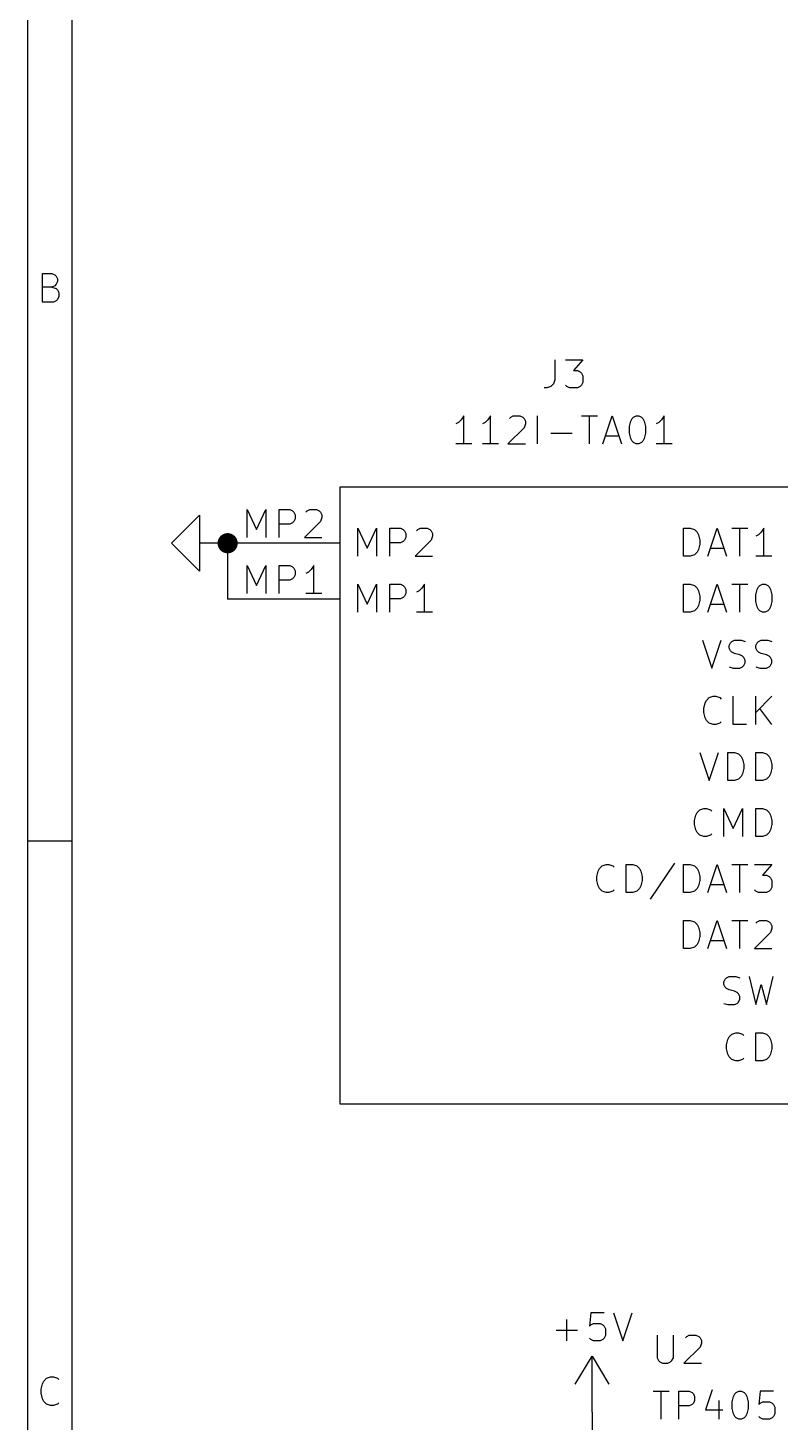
# Model space of a CAD drawing. Header units: inches. Extents: x 0.4 to 16.1, y -11.3 to -0.4.
# Drawn here: x 0.394 to 1.735, y -5.368 to -2.881 of the extents above; entities that cross this region are included whole.
import ezdxf

# ---------------------------------------------------------------- set-up
doc = ezdxf.new("R2010")
doc.units = ezdxf.units.IN
doc.header["$MEASUREMENT"] = 0
for name, color, linetype in [('GREENSIXTYFIVE', 129, 'CONTINUOUS'), ('LIGHTGREEN', 92, 'CONTINUOUS'), ('LIGHTRED', 12, 'CONTINUOUS'), ('RED', 14, 'CONTINUOUS'), ('WHITE', 250, 'CONTINUOUS')]:
    doc.layers.add(name, color=color, linetype=linetype)

msp = doc.modelspace()

# ---------------------------------------------------------------- linework, layer by layer
at = {"layer": 'GREENSIXTYFIVE', "linetype": 'CONTINUOUS'}
for p, q in [((1.3333, -3.4728), (1.3333, -3.5085)), ((1.3333, -3.4728), (1.3333, -3.5085)), ((1.3524, -3.4728), (1.3833, -3.4728)), ((1.3524, -3.4728), (1.3833, -3.4728)), ((1.3833, -3.4728), (1.3667, -3.4919)), ((1.3833, -3.4728), (1.3667, -3.4919)), ((1.3667, -3.4919), (1.3738, -3.4919)), ((1.3667, -3.4919), (1.3738, -3.4919)), ((1.3738, -3.4919), (1.3786, -3.4942)), ((1.3738, -3.4919), (1.3786, -3.4942)), ((1.3786, -3.4942), (1.381, -3.4966)), ((1.3786, -3.4942), (1.381, -3.4966)), ((1.381, -3.4966), (1.3833, -3.5014)), ((1.381, -3.4966), (1.3833, -3.5014)), ((1.3833, -3.5014), (1.3833, -3.5133)), ((1.3833, -3.5014), (1.3833, -3.5133)), ((1.319, -3.5228), (1.3143, -3.5228)), ((1.319, -3.5228), (1.3143, -3.5228)), ((1.3262, -3.5204), (1.319, -3.5228)), ((1.3262, -3.5204), (1.319, -3.5228)), ((1.331, -3.5157), (1.3262, -3.5204)), ((1.331, -3.5157), (1.3262, -3.5204)), ((1.3333, -3.5085), (1.331, -3.5157)), ((1.3333, -3.5085), (1.331, -3.5157)), ((1.3548, -3.5204), (1.3524, -3.518)), ((1.3548, -3.5204), (1.3524, -3.518)), ((1.3595, -3.5228), (1.3548, -3.5204)), ((1.3595, -3.5228), (1.3548, -3.5204)), ((1.3738, -3.5228), (1.3595, -3.5228)), ((1.3738, -3.5228), (1.3595, -3.5228)), ((1.3786, -3.5204), (1.3738, -3.5228)), ((1.3786, -3.5204), (1.3738, -3.5228)), ((1.381, -3.518), (1.3786, -3.5204)), ((1.381, -3.518), (1.3786, -3.5204)), ((1.3833, -3.5133), (1.381, -3.518)), ((1.3833, -3.5133), (1.381, -3.518)), ((1.1667, -3.5799), (1.1619, -3.5847)), ((1.1667, -3.5799), (1.1619, -3.5847)), ((1.1714, -3.5728), (1.1667, -3.5799)), ((1.1714, -3.5728), (1.1667, -3.5799)), ((1.1714, -3.6228), (1.1714, -3.5728)), ((1.1714, -3.6228), (1.1714, -3.5728)), ((1.2143, -3.5799), (1.2095, -3.5847)), ((1.2143, -3.5799), (1.2095, -3.5847)), ((1.219, -3.5728), (1.2143, -3.5799)), ((1.219, -3.5728), (1.2143, -3.5799)), ((1.219, -3.6228), (1.219, -3.5728)), ((1.219, -3.6228), (1.219, -3.5728)), ((1.2524, -3.5776), (1.2548, -3.5752)), ((1.2524, -3.5776), (1.2548, -3.5752)), ((1.2548, -3.5752), (1.2595, -3.5728)), ((1.2548, -3.5752), (1.2595, -3.5728)), ((1.2595, -3.5728), (1.2714, -3.5728)), ((1.2595, -3.5728), (1.2714, -3.5728)), ((1.2714, -3.5728), (1.2762, -3.5752)), ((1.2714, -3.5728), (1.2762, -3.5752)), ((1.2762, -3.5752), (1.2786, -3.5776)), ((1.2762, -3.5752), (1.2786, -3.5776)), ((1.2786, -3.5776), (1.281, -3.5823)), ((1.2786, -3.5776), (1.281, -3.5823)), ((1.3024, -3.6228), (1.3024, -3.5728)), ((1.3024, -3.6228), (1.3024, -3.5728)), ((1.381, -3.5728), (1.4095, -3.5728)), ((1.381, -3.5728), (1.4095, -3.5728)), ((1.3952, -3.6228), (1.3952, -3.5728)), ((1.3952, -3.6228), (1.3952, -3.5728)), ((1.419, -3.6228), (1.4357, -3.5728)), ((1.419, -3.6228), (1.4357, -3.5728)), ((1.4357, -3.5728), (1.4524, -3.6228)), ((1.4357, -3.5728), (1.4524, -3.6228)), ((1.469, -3.5823), (1.4714, -3.5776)), ((1.469, -3.5823), (1.4714, -3.5776)), ((1.4714, -3.5776), (1.4738, -3.5752)), ((1.4714, -3.5776), (1.4738, -3.5752)), ((1.4738, -3.5752), (1.4786, -3.5728)), ((1.4738, -3.5752), (1.4786, -3.5728)), ((1.4786, -3.5728), (1.4833, -3.5728)), ((1.4786, -3.5728), (1.4833, -3.5728)), ((1.4833, -3.5728), (1.4881, -3.5752)), ((1.4833, -3.5728), (1.4881, -3.5752)), ((1.4881, -3.5752), (1.4905, -3.5776)), ((1.4881, -3.5752), (1.4905, -3.5776)), ((1.4905, -3.5776), (1.4929, -3.5823)), ((1.4905, -3.5776), (1.4929, -3.5823)), ((1.5238, -3.5799), (1.519, -3.5847)), ((1.5238, -3.5799), (1.519, -3.5847)), ((1.5286, -3.5728), (1.5238, -3.5799)), ((1.5286, -3.5728), (1.5238, -3.5799)), ((1.5286, -3.6228), (1.5286, -3.5728)), ((1.5286, -3.6228), (1.5286, -3.5728)), ((1.1619, -3.5847), (1.1571, -3.5871)), ((1.1619, -3.5847), (1.1571, -3.5871)), ((1.2095, -3.5847), (1.2048, -3.5871)), ((1.2095, -3.5847), (1.2048, -3.5871)), ((1.2786, -3.5942), (1.25, -3.6228)), ((1.2786, -3.5942), (1.25, -3.6228)), ((1.281, -3.5871), (1.2786, -3.5942)), ((1.281, -3.5871), (1.2786, -3.5942)), ((1.281, -3.5823), (1.281, -3.5871)), ((1.281, -3.5823), (1.281, -3.5871)), ((1.3262, -3.6038), (1.3643, -3.6038)), ((1.3262, -3.6038), (1.3643, -3.6038)), ((1.4667, -3.5919), (1.469, -3.5823)), ((1.4667, -3.5919), (1.469, -3.5823)), ((1.4667, -3.6038), (1.4667, -3.5919)), ((1.4667, -3.6038), (1.4667, -3.5919)), ((1.469, -3.6133), (1.4667, -3.6038)), ((1.469, -3.6133), (1.4667, -3.6038)), ((1.4929, -3.5823), (1.4952, -3.5919)), ((1.4929, -3.5823), (1.4952, -3.5919)), ((1.4952, -3.6038), (1.4929, -3.6133)), ((1.4952, -3.6038), (1.4929, -3.6133)), ((1.4952, -3.5919), (1.4952, -3.6038)), ((1.4952, -3.5919), (1.4952, -3.6038)), ((1.519, -3.5847), (1.5143, -3.5871)), ((1.519, -3.5847), (1.5143, -3.5871)), ((1.1857, -3.6228), (1.1571, -3.6228)), ((1.1857, -3.6228), (1.1571, -3.6228)), ((1.2333, -3.6228), (1.2048, -3.6228)), ((1.2333, -3.6228), (1.2048, -3.6228)), ((1.25, -3.6228), (1.281, -3.6228)), ((1.25, -3.6228), (1.281, -3.6228)), ((1.4238, -3.6085), (1.4476, -3.6085)), ((1.4238, -3.6085), (1.4476, -3.6085)), ((1.4714, -3.618), (1.469, -3.6133)), ((1.4714, -3.618), (1.469, -3.6133)), ((1.4738, -3.6204), (1.4714, -3.618)), ((1.4738, -3.6204), (1.4714, -3.618)), ((1.4786, -3.6228), (1.4738, -3.6204)), ((1.4786, -3.6228), (1.4738, -3.6204)), ((1.4833, -3.6228), (1.4786, -3.6228)), ((1.4833, -3.6228), (1.4786, -3.6228)), ((1.4881, -3.6204), (1.4833, -3.6228)), ((1.4881, -3.6204), (1.4833, -3.6228)), ((1.4905, -3.618), (1.4881, -3.6204)), ((1.4905, -3.618), (1.4881, -3.6204)), ((1.4929, -3.6133), (1.4905, -3.618)), ((1.4929, -3.6133), (1.4905, -3.618)), ((1.5429, -3.6228), (1.5143, -3.6228)), ((1.5429, -3.6228), (1.5143, -3.6228)), ((0.9819, -3.8231), (0.9819, -3.7731)), ((0.9819, -3.7731), (0.9986, -3.8088)), ((0.9819, -3.8231), (0.9819, -3.7731)), ((0.9819, -3.7731), (0.9986, -3.8088)), ((0.9986, -3.8088), (1.0152, -3.7731)), ((0.9986, -3.8088), (1.0152, -3.7731)), ((1.0152, -3.7731), (1.0152, -3.8231)), ((1.0152, -3.7731), (1.0152, -3.8231)), ((1.039, -3.8231), (1.039, -3.7731)), ((1.039, -3.7731), (1.0581, -3.7731)), ((1.039, -3.8231), (1.039, -3.7731)), ((1.039, -3.7731), (1.0581, -3.7731)), ((1.0581, -3.7731), (1.0629, -3.7755)), ((1.0581, -3.7731), (1.0629, -3.7755)), ((1.0629, -3.7755), (1.0652, -3.7779)), ((1.0629, -3.7755), (1.0652, -3.7779)), ((1.0652, -3.7779), (1.0676, -3.7827)), ((1.0652, -3.7779), (1.0676, -3.7827)), ((1.0867, -3.7779), (1.089, -3.7755)), ((1.0867, -3.7779), (1.089, -3.7755)), ((1.089, -3.7755), (1.0938, -3.7731)), ((1.089, -3.7755), (1.0938, -3.7731)), ((1.0938, -3.7731), (1.1057, -3.7731)), ((1.0938, -3.7731), (1.1057, -3.7731)), ((1.1057, -3.7731), (1.1105, -3.7755)), ((1.1057, -3.7731), (1.1105, -3.7755)), ((1.1105, -3.7755), (1.1129, -3.7779)), ((1.1105, -3.7755), (1.1129, -3.7779)), ((1.1129, -3.7779), (1.1152, -3.7827)), ((1.1129, -3.7779), (1.1152, -3.7827)), ((1.5633, -3.8231), (1.5633, -3.7731)), ((1.5633, -3.7731), (1.5752, -3.7731)), ((1.5633, -3.8231), (1.5633, -3.7731)), ((1.5633, -3.7731), (1.5752, -3.7731)), ((1.5752, -3.7731), (1.5824, -3.7755)), ((1.5752, -3.7731), (1.5824, -3.7755)), ((1.5824, -3.7755), (1.5871, -3.7803)), ((1.5824, -3.7755), (1.5871, -3.7803)), ((1.5871, -3.7803), (1.5895, -3.785)), ((1.5871, -3.7803), (1.5895, -3.785)), ((1.6062, -3.8231), (1.6229, -3.7731)), ((1.6062, -3.8231), (1.6229, -3.7731)), ((1.6229, -3.7731), (1.6395, -3.8231)), ((1.6229, -3.7731), (1.6395, -3.8231)), ((1.649, -3.7731), (1.6776, -3.7731)), ((1.649, -3.7731), (1.6776, -3.7731)), ((1.6633, -3.8231), (1.6633, -3.7731)), ((1.6633, -3.8231), (1.6633, -3.7731)), ((1.7014, -3.7803), (1.6967, -3.785)), ((1.7014, -3.7803), (1.6967, -3.785)), ((1.7062, -3.7731), (1.7014, -3.7803)), ((1.7062, -3.7731), (1.7014, -3.7803)), ((1.7062, -3.8231), (1.7062, -3.7731)), ((1.7062, -3.8231), (1.7062, -3.7731)), ((1.0581, -3.7993), (1.039, -3.7993)), ((1.0581, -3.7993), (1.039, -3.7993)), ((1.0629, -3.7969), (1.0581, -3.7993)), ((1.0629, -3.7969), (1.0581, -3.7993)), ((1.0652, -3.7946), (1.0629, -3.7969)), ((1.0652, -3.7946), (1.0629, -3.7969)), ((1.0676, -3.7898), (1.0652, -3.7946)), ((1.0676, -3.7898), (1.0652, -3.7946)), ((1.0676, -3.7827), (1.0676, -3.7898)), ((1.0676, -3.7827), (1.0676, -3.7898)), ((1.1129, -3.7946), (1.0843, -3.8231)), ((1.1129, -3.7946), (1.0843, -3.8231)), ((1.1152, -3.7874), (1.1129, -3.7946)), ((1.1152, -3.7874), (1.1129, -3.7946)), ((1.1152, -3.7827), (1.1152, -3.7874)), ((1.1152, -3.7827), (1.1152, -3.7874)), ((1.5895, -3.785), (1.5919, -3.7946)), ((1.5895, -3.785), (1.5919, -3.7946)), ((1.5919, -3.8017), (1.5895, -3.8112)), ((1.5919, -3.8017), (1.5895, -3.8112)), ((1.5919, -3.7946), (1.5919, -3.8017)), ((1.5919, -3.7946), (1.5919, -3.8017)), ((1.6967, -3.785), (1.6919, -3.7874)), ((1.6967, -3.785), (1.6919, -3.7874)), ((1.0843, -3.8231), (1.1152, -3.8231)), ((1.0843, -3.8231), (1.1152, -3.8231)), ((1.5752, -3.8231), (1.5633, -3.8231)), ((1.5752, -3.8231), (1.5633, -3.8231)), ((1.5824, -3.8208), (1.5752, -3.8231)), ((1.5824, -3.8208), (1.5752, -3.8231)), ((1.5871, -3.816), (1.5824, -3.8208)), ((1.5871, -3.816), (1.5824, -3.8208)), ((1.5895, -3.8112), (1.5871, -3.816)), ((1.5895, -3.8112), (1.5871, -3.816)), ((1.611, -3.8088), (1.6348, -3.8088)), ((1.611, -3.8088), (1.6348, -3.8088)), ((1.7205, -3.8231), (1.6919, -3.8231)), ((1.7205, -3.8231), (1.6919, -3.8231)), ((0.9819, -3.9231), (0.9819, -3.8731)), ((0.9819, -3.8731), (0.9986, -3.9088)), ((0.9819, -3.9231), (0.9819, -3.8731)), ((0.9819, -3.8731), (0.9986, -3.9088)), ((0.9986, -3.9088), (1.0152, -3.8731)), ((0.9986, -3.9088), (1.0152, -3.8731)), ((1.0152, -3.8731), (1.0152, -3.9231)), ((1.0152, -3.8731), (1.0152, -3.9231)), ((1.039, -3.9231), (1.039, -3.8731)), ((1.039, -3.8731), (1.0581, -3.8731)), ((1.039, -3.9231), (1.039, -3.8731)), ((1.039, -3.8731), (1.0581, -3.8731)), ((1.0581, -3.8731), (1.0629, -3.8755)), ((1.0581, -3.8731), (1.0629, -3.8755)), ((1.0629, -3.8755), (1.0652, -3.8779)), ((1.0629, -3.8755), (1.0652, -3.8779)), ((1.0652, -3.8779), (1.0676, -3.8827)), ((1.0652, -3.8779), (1.0676, -3.8827)), ((1.1009, -3.8731), (1.0962, -3.8803)), ((1.1009, -3.8731), (1.0962, -3.8803)), ((1.1009, -3.9231), (1.1009, -3.8731)), ((1.1009, -3.9231), (1.1009, -3.8731)), ((1.5633, -3.9231), (1.5633, -3.8731)), ((1.5633, -3.8731), (1.5752, -3.8731)), ((1.5633, -3.9231), (1.5633, -3.8731)), ((1.5633, -3.8731), (1.5752, -3.8731)), ((1.5752, -3.8731), (1.5824, -3.8755)), ((1.5752, -3.8731), (1.5824, -3.8755)), ((1.5824, -3.8755), (1.5871, -3.8803)), ((1.5824, -3.8755), (1.5871, -3.8803)), ((1.6062, -3.9231), (1.6229, -3.8731)), ((1.6062, -3.9231), (1.6229, -3.8731)), ((1.6229, -3.8731), (1.6395, -3.9231)), ((1.6229, -3.8731), (1.6395, -3.9231)), ((1.649, -3.8731), (1.6776, -3.8731)), ((1.649, -3.8731), (1.6776, -3.8731)), ((1.6633, -3.9231), (1.6633, -3.8731)), ((1.6633, -3.9231), (1.6633, -3.8731)), ((1.6943, -3.8827), (1.6967, -3.8779)), ((1.6943, -3.8827), (1.6967, -3.8779)), ((1.6967, -3.8779), (1.699, -3.8755)), ((1.6967, -3.8779), (1.699, -3.8755)), ((1.699, -3.8755), (1.7038, -3.8731)), ((1.699, -3.8755), (1.7038, -3.8731)), ((1.7038, -3.8731), (1.7086, -3.8731)), ((1.7038, -3.8731), (1.7086, -3.8731)), ((1.7086, -3.8731), (1.7133, -3.8755)), ((1.7086, -3.8731), (1.7133, -3.8755)), ((1.7133, -3.8755), (1.7157, -3.8779)), ((1.7133, -3.8755), (1.7157, -3.8779)), ((1.7157, -3.8779), (1.7181, -3.8827)), ((1.7157, -3.8779), (1.7181, -3.8827)), ((1.0581, -3.8993), (1.039, -3.8993)), ((1.0581, -3.8993), (1.039, -3.8993)), ((1.0629, -3.8969), (1.0581, -3.8993)), ((1.0629, -3.8969), (1.0581, -3.8993)), ((1.0652, -3.8946), (1.0629, -3.8969)), ((1.0652, -3.8946), (1.0629, -3.8969)), ((1.0676, -3.8898), (1.0652, -3.8946)), ((1.0676, -3.8898), (1.0652, -3.8946)), ((1.0676, -3.8827), (1.0676, -3.8898)), ((1.0676, -3.8827), (1.0676, -3.8898)), ((1.0914, -3.885), (1.0867, -3.8874)), ((1.0914, -3.885), (1.0867, -3.8874)), ((1.0962, -3.8803), (1.0914, -3.885)), ((1.0962, -3.8803), (1.0914, -3.885)), ((1.5871, -3.8803), (1.5895, -3.885)), ((1.5871, -3.8803), (1.5895, -3.885)), ((1.5895, -3.885), (1.5919, -3.8946)), ((1.5895, -3.885), (1.5919, -3.8946)), ((1.5919, -3.9017), (1.5895, -3.9112)), ((1.5919, -3.9017), (1.5895, -3.9112)), ((1.5919, -3.8946), (1.5919, -3.9017)), ((1.5919, -3.8946), (1.5919, -3.9017)), ((1.6919, -3.8922), (1.6943, -3.8827)), ((1.6919, -3.8922), (1.6943, -3.8827)), ((1.6919, -3.9041), (1.6919, -3.8922)), ((1.6919, -3.9041), (1.6919, -3.8922)), ((1.6943, -3.9136), (1.6919, -3.9041)), ((1.6943, -3.9136), (1.6919, -3.9041)), ((1.7181, -3.8827), (1.7205, -3.8922)), ((1.7181, -3.8827), (1.7205, -3.8922)), ((1.7205, -3.9041), (1.7181, -3.9136)), ((1.7205, -3.9041), (1.7181, -3.9136)), ((1.7205, -3.8922), (1.7205, -3.9041)), ((1.7205, -3.8922), (1.7205, -3.9041)), ((1.1152, -3.9231), (1.0867, -3.9231)), ((1.1152, -3.9231), (1.0867, -3.9231)), ((1.5752, -3.9231), (1.5633, -3.9231)), ((1.5752, -3.9231), (1.5633, -3.9231)), ((1.5824, -3.9208), (1.5752, -3.9231)), ((1.5824, -3.9208), (1.5752, -3.9231)), ((1.5871, -3.916), (1.5824, -3.9208)), ((1.5871, -3.916), (1.5824, -3.9208)), ((1.5895, -3.9112), (1.5871, -3.916)), ((1.5895, -3.9112), (1.5871, -3.916)), ((1.611, -3.9088), (1.6348, -3.9088)), ((1.611, -3.9088), (1.6348, -3.9088)), ((1.6967, -3.9184), (1.6943, -3.9136)), ((1.6967, -3.9184), (1.6943, -3.9136)), ((1.699, -3.9208), (1.6967, -3.9184)), ((1.699, -3.9208), (1.6967, -3.9184)), ((1.7038, -3.9231), (1.699, -3.9208)), ((1.7038, -3.9231), (1.699, -3.9208)), ((1.7086, -3.9231), (1.7038, -3.9231)), ((1.7086, -3.9231), (1.7038, -3.9231)), ((1.7133, -3.9208), (1.7086, -3.9231)), ((1.7133, -3.9208), (1.7086, -3.9231)), ((1.7157, -3.9184), (1.7133, -3.9208)), ((1.7157, -3.9184), (1.7133, -3.9208)), ((1.7181, -3.9136), (1.7157, -3.9184)), ((1.7181, -3.9136), (1.7157, -3.9184)), ((1.5967, -3.9731), (1.6133, -4.0231)), ((1.5967, -3.9731), (1.6133, -4.0231)), ((1.6133, -4.0231), (1.63, -3.9731)), ((1.6133, -4.0231), (1.63, -3.9731)), ((1.6443, -3.9827), (1.6467, -3.9779)), ((1.6443, -3.9827), (1.6467, -3.9779)), ((1.6467, -3.9779), (1.649, -3.9755)), ((1.6467, -3.9779), (1.649, -3.9755)), ((1.649, -3.9755), (1.6538, -3.9731)), ((1.649, -3.9755), (1.6538, -3.9731)), ((1.6538, -3.9731), (1.6657, -3.9731)), ((1.6538, -3.9731), (1.6657, -3.9731)), ((1.6657, -3.9731), (1.6729, -3.9755)), ((1.6657, -3.9731), (1.6729, -3.9755)), ((1.6919, -3.9827), (1.6943, -3.9779)), ((1.6919, -3.9827), (1.6943, -3.9779)), ((1.6943, -3.9779), (1.6967, -3.9755)), ((1.6943, -3.9779), (1.6967, -3.9755)), ((1.6967, -3.9755), (1.7014, -3.9731)), ((1.6967, -3.9755), (1.7014, -3.9731)), ((1.7014, -3.9731), (1.7133, -3.9731)), ((1.7014, -3.9731), (1.7133, -3.9731)), ((1.7133, -3.9731), (1.7205, -3.9755)), ((1.7133, -3.9731), (1.7205, -3.9755)), ((1.6443, -3.9874), (1.6443, -3.9827)), ((1.6443, -3.9874), (1.6443, -3.9827)), ((1.6467, -3.9922), (1.6443, -3.9874)), ((1.6467, -3.9922), (1.6443, -3.9874)), ((1.649, -3.9946), (1.6467, -3.9922)), ((1.649, -3.9946), (1.6467, -3.9922)), ((1.6538, -3.9969), (1.649, -3.9946)), ((1.6538, -3.9969), (1.649, -3.9946)), ((1.6633, -3.9993), (1.6538, -3.9969)), ((1.6633, -3.9993), (1.6538, -3.9969)), ((1.6681, -4.0017), (1.6633, -3.9993)), ((1.6681, -4.0017), (1.6633, -3.9993)), ((1.6705, -4.0041), (1.6681, -4.0017)), ((1.6705, -4.0041), (1.6681, -4.0017)), ((1.6729, -4.0088), (1.6705, -4.0041)), ((1.6729, -4.0088), (1.6705, -4.0041)), ((1.6919, -3.9874), (1.6919, -3.9827)), ((1.6919, -3.9874), (1.6919, -3.9827)), ((1.6943, -3.9922), (1.6919, -3.9874)), ((1.6943, -3.9922), (1.6919, -3.9874)), ((1.6967, -3.9946), (1.6943, -3.9922)), ((1.6967, -3.9946), (1.6943, -3.9922)), ((1.7014, -3.9969), (1.6967, -3.9946)), ((1.7014, -3.9969), (1.6967, -3.9946)), ((1.711, -3.9993), (1.7014, -3.9969)), ((1.711, -3.9993), (1.7014, -3.9969)), ((1.7157, -4.0017), (1.711, -3.9993)), ((1.7157, -4.0017), (1.711, -3.9993)), ((1.7181, -4.0041), (1.7157, -4.0017)), ((1.7181, -4.0041), (1.7157, -4.0017)), ((1.7205, -4.0088), (1.7181, -4.0041)), ((1.7205, -4.0088), (1.7181, -4.0041)), ((1.6443, -4.0208), (1.6514, -4.0231)), ((1.6443, -4.0208), (1.6514, -4.0231)), ((1.6514, -4.0231), (1.6633, -4.0231)), ((1.6514, -4.0231), (1.6633, -4.0231)), ((1.6633, -4.0231), (1.6681, -4.0208)), ((1.6633, -4.0231), (1.6681, -4.0208)), ((1.6681, -4.0208), (1.6705, -4.0184)), ((1.6681, -4.0208), (1.6705, -4.0184)), ((1.6705, -4.0184), (1.6729, -4.0136)), ((1.6705, -4.0184), (1.6729, -4.0136)), ((1.6729, -4.0136), (1.6729, -4.0088)), ((1.6729, -4.0136), (1.6729, -4.0088)), ((1.6919, -4.0208), (1.699, -4.0231)), ((1.6919, -4.0208), (1.699, -4.0231)), ((1.699, -4.0231), (1.711, -4.0231)), ((1.699, -4.0231), (1.711, -4.0231)), ((1.711, -4.0231), (1.7157, -4.0208)), ((1.711, -4.0231), (1.7157, -4.0208)), ((1.7157, -4.0208), (1.7181, -4.0184)), ((1.7157, -4.0208), (1.7181, -4.0184)), ((1.7181, -4.0184), (1.7205, -4.0136)), ((1.7181, -4.0184), (1.7205, -4.0136)), ((1.7205, -4.0136), (1.7205, -4.0088)), ((1.7205, -4.0136), (1.7205, -4.0088)), ((1.6038, -4.0803), (1.6086, -4.0755)), ((1.6038, -4.0803), (1.6086, -4.0755)), ((1.6086, -4.0755), (1.6157, -4.0731)), ((1.6086, -4.0755), (1.6157, -4.0731)), ((1.6157, -4.0731), (1.6205, -4.0731)), ((1.6157, -4.0731), (1.6205, -4.0731)), ((1.6205, -4.0731), (1.6276, -4.0755)), ((1.6205, -4.0731), (1.6276, -4.0755)), ((1.6276, -4.0755), (1.63, -4.0779)), ((1.6276, -4.0755), (1.63, -4.0779)), ((1.6514, -4.1231), (1.6514, -4.0731)), ((1.6514, -4.1231), (1.6514, -4.0731)), ((1.6919, -4.1231), (1.6919, -4.0731)), ((1.7205, -4.0731), (1.6919, -4.1017)), ((1.6919, -4.1231), (1.6919, -4.0731)), ((1.7205, -4.0731), (1.6919, -4.1017)), ((1.599, -4.0946), (1.6014, -4.085)), ((1.599, -4.0946), (1.6014, -4.085)), ((1.599, -4.1017), (1.599, -4.0946)), ((1.599, -4.1017), (1.599, -4.0946)), ((1.6014, -4.1112), (1.599, -4.1017)), ((1.6014, -4.1112), (1.599, -4.1017)), ((1.6014, -4.085), (1.6038, -4.0803)), ((1.6014, -4.085), (1.6038, -4.0803)), ((1.7205, -4.1231), (1.699, -4.0946)), ((1.7205, -4.1231), (1.699, -4.0946)), ((1.6038, -4.116), (1.6014, -4.1112)), ((1.6038, -4.116), (1.6014, -4.1112)), ((1.6086, -4.1208), (1.6038, -4.116)), ((1.6086, -4.1208), (1.6038, -4.116)), ((1.6157, -4.1231), (1.6086, -4.1208)), ((1.6157, -4.1231), (1.6086, -4.1208)), ((1.6205, -4.1231), (1.6157, -4.1231)), ((1.6205, -4.1231), (1.6157, -4.1231)), ((1.6276, -4.1208), (1.6205, -4.1231)), ((1.6276, -4.1208), (1.6205, -4.1231)), ((1.63, -4.1184), (1.6276, -4.1208)), ((1.63, -4.1184), (1.6276, -4.1208)), ((1.6752, -4.1231), (1.6514, -4.1231)), ((1.6752, -4.1231), (1.6514, -4.1231)), ((1.5919, -4.1731), (1.6086, -4.2231)), ((1.5919, -4.1731), (1.6086, -4.2231)), ((1.6086, -4.2231), (1.6252, -4.1731)), ((1.6086, -4.2231), (1.6252, -4.1731)), ((1.6419, -4.2231), (1.6419, -4.1731)), ((1.6419, -4.1731), (1.6538, -4.1731)), ((1.6419, -4.2231), (1.6419, -4.1731)), ((1.6419, -4.1731), (1.6538, -4.1731)), ((1.6538, -4.1731), (1.6609, -4.1755)), ((1.6538, -4.1731), (1.6609, -4.1755)), ((1.6609, -4.1755), (1.6657, -4.1803)), ((1.6609, -4.1755), (1.6657, -4.1803)), ((1.6919, -4.2231), (1.6919, -4.1731)), ((1.6919, -4.1731), (1.7038, -4.1731)), ((1.6919, -4.2231), (1.6919, -4.1731)), ((1.6919, -4.1731), (1.7038, -4.1731)), ((1.7038, -4.1731), (1.7109, -4.1755)), ((1.7038, -4.1731), (1.7109, -4.1755)), ((1.7109, -4.1755), (1.7157, -4.1803)), ((1.7109, -4.1755), (1.7157, -4.1803)), ((1.6657, -4.1803), (1.6681, -4.185)), ((1.6657, -4.1803), (1.6681, -4.185)), ((1.6681, -4.185), (1.6705, -4.1946)), ((1.6681, -4.185), (1.6705, -4.1946)), ((1.6705, -4.2017), (1.6681, -4.2112)), ((1.6705, -4.2017), (1.6681, -4.2112)), ((1.6705, -4.1946), (1.6705, -4.2017)), ((1.6705, -4.1946), (1.6705, -4.2017)), ((1.7157, -4.1803), (1.7181, -4.185)), ((1.7157, -4.1803), (1.7181, -4.185)), ((1.7181, -4.185), (1.7205, -4.1946)), ((1.7181, -4.185), (1.7205, -4.1946)), ((1.7205, -4.2017), (1.7181, -4.2112)), ((1.7205, -4.2017), (1.7181, -4.2112)), ((1.7205, -4.1946), (1.7205, -4.2017)), ((1.7205, -4.1946), (1.7205, -4.2017)), ((1.6538, -4.2231), (1.6419, -4.2231)), ((1.6538, -4.2231), (1.6419, -4.2231)), ((1.6609, -4.2208), (1.6538, -4.2231)), ((1.6609, -4.2208), (1.6538, -4.2231)), ((1.6657, -4.216), (1.6609, -4.2208)), ((1.6657, -4.216), (1.6609, -4.2208)), ((1.6681, -4.2112), (1.6657, -4.216)), ((1.6681, -4.2112), (1.6657, -4.216)), ((1.7038, -4.2231), (1.6919, -4.2231)), ((1.7038, -4.2231), (1.6919, -4.2231)), ((1.7109, -4.2208), (1.7038, -4.2231)), ((1.7109, -4.2208), (1.7038, -4.2231)), ((1.7157, -4.216), (1.7109, -4.2208)), ((1.7157, -4.216), (1.7109, -4.2208)), ((1.7181, -4.2112), (1.7157, -4.216)), ((1.7181, -4.2112), (1.7157, -4.216)), ((1.5871, -4.2803), (1.5919, -4.2755)), ((1.5871, -4.2803), (1.5919, -4.2755)), ((1.5919, -4.2755), (1.599, -4.2731)), ((1.5919, -4.2755), (1.599, -4.2731)), ((1.599, -4.2731), (1.6038, -4.2731)), ((1.599, -4.2731), (1.6038, -4.2731)), ((1.6038, -4.2731), (1.611, -4.2755)), ((1.6038, -4.2731), (1.611, -4.2755)), ((1.611, -4.2755), (1.6133, -4.2779)), ((1.611, -4.2755), (1.6133, -4.2779)), ((1.6348, -4.3231), (1.6348, -4.2731)), ((1.6348, -4.2731), (1.6514, -4.3088)), ((1.6348, -4.3231), (1.6348, -4.2731)), ((1.6348, -4.2731), (1.6514, -4.3088)), ((1.6514, -4.3088), (1.6681, -4.2731)), ((1.6514, -4.3088), (1.6681, -4.2731)), ((1.6681, -4.2731), (1.6681, -4.3231)), ((1.6681, -4.2731), (1.6681, -4.3231)), ((1.6919, -4.3231), (1.6919, -4.2731)), ((1.6919, -4.2731), (1.7038, -4.2731)), ((1.6919, -4.3231), (1.6919, -4.2731)), ((1.6919, -4.2731), (1.7038, -4.2731)), ((1.7038, -4.2731), (1.7109, -4.2755)), ((1.7038, -4.2731), (1.7109, -4.2755)), ((1.7109, -4.2755), (1.7157, -4.2803)), ((1.7109, -4.2755), (1.7157, -4.2803)), ((1.5824, -4.2946), (1.5848, -4.285)), ((1.5824, -4.2946), (1.5848, -4.285)), ((1.5824, -4.3017), (1.5824, -4.2946)), ((1.5824, -4.3017), (1.5824, -4.2946)), ((1.5848, -4.3112), (1.5824, -4.3017)), ((1.5848, -4.3112), (1.5824, -4.3017)), ((1.5848, -4.285), (1.5871, -4.2803)), ((1.5848, -4.285), (1.5871, -4.2803)), ((1.7157, -4.2803), (1.7181, -4.285)), ((1.7157, -4.2803), (1.7181, -4.285)), ((1.7181, -4.285), (1.7205, -4.2946)), ((1.7181, -4.285), (1.7205, -4.2946)), ((1.7205, -4.3017), (1.7181, -4.3112)), ((1.7205, -4.3017), (1.7181, -4.3112)), ((1.7205, -4.2946), (1.7205, -4.3017)), ((1.7205, -4.2946), (1.7205, -4.3017)), ((1.5871, -4.316), (1.5848, -4.3112)), ((1.5871, -4.316), (1.5848, -4.3112)), ((1.5919, -4.3208), (1.5871, -4.316)), ((1.5919, -4.3208), (1.5871, -4.316)), ((1.599, -4.3231), (1.5919, -4.3208)), ((1.599, -4.3231), (1.5919, -4.3208)), ((1.6038, -4.3231), (1.599, -4.3231)), ((1.6038, -4.3231), (1.599, -4.3231)), ((1.611, -4.3208), (1.6038, -4.3231)), ((1.611, -4.3208), (1.6038, -4.3231)), ((1.6133, -4.3184), (1.611, -4.3208)), ((1.6133, -4.3184), (1.611, -4.3208)), ((1.7038, -4.3231), (1.6919, -4.3231)), ((1.7038, -4.3231), (1.6919, -4.3231)), ((1.7109, -4.3208), (1.7038, -4.3231)), ((1.7109, -4.3208), (1.7038, -4.3231)), ((1.7157, -4.316), (1.7109, -4.3208)), ((1.7157, -4.316), (1.7109, -4.3208)), ((1.7181, -4.3112), (1.7157, -4.316)), ((1.7181, -4.3112), (1.7157, -4.316)), ((1.4133, -4.3803), (1.4181, -4.3755)), ((1.4133, -4.3803), (1.4181, -4.3755)), ((1.4181, -4.3755), (1.4252, -4.3731)), ((1.4181, -4.3755), (1.4252, -4.3731)), ((1.4252, -4.3731), (1.43, -4.3731)), ((1.4252, -4.3731), (1.43, -4.3731)), ((1.43, -4.3731), (1.4371, -4.3755)), ((1.43, -4.3731), (1.4371, -4.3755)), ((1.4371, -4.3755), (1.4395, -4.3779)), ((1.4371, -4.3755), (1.4395, -4.3779)), ((1.4609, -4.4231), (1.4609, -4.3731)), ((1.4609, -4.3731), (1.4729, -4.3731)), ((1.4609, -4.4231), (1.4609, -4.3731)), ((1.4609, -4.3731), (1.4729, -4.3731)), ((1.4729, -4.3731), (1.48, -4.3755)), ((1.4729, -4.3731), (1.48, -4.3755)), ((1.48, -4.3755), (1.4848, -4.3803)), ((1.48, -4.3755), (1.4848, -4.3803)), ((1.5467, -4.3708), (1.5038, -4.435)), ((1.5467, -4.3708), (1.5038, -4.435)), ((1.5633, -4.4231), (1.5633, -4.3731)), ((1.5633, -4.3731), (1.5752, -4.3731)), ((1.5633, -4.4231), (1.5633, -4.3731)), ((1.5633, -4.3731), (1.5752, -4.3731)), ((1.5752, -4.3731), (1.5824, -4.3755)), ((1.5752, -4.3731), (1.5824, -4.3755)), ((1.5824, -4.3755), (1.5871, -4.3803)), ((1.5824, -4.3755), (1.5871, -4.3803)), ((1.6062, -4.4231), (1.6229, -4.3731)), ((1.6062, -4.4231), (1.6229, -4.3731)), ((1.6229, -4.3731), (1.6395, -4.4231)), ((1.6229, -4.3731), (1.6395, -4.4231)), ((1.649, -4.3731), (1.6776, -4.3731)), ((1.649, -4.3731), (1.6776, -4.3731)), ((1.6633, -4.4231), (1.6633, -4.3731)), ((1.6633, -4.4231), (1.6633, -4.3731)), ((1.6895, -4.3731), (1.7205, -4.3731)), ((1.6895, -4.3731), (1.7205, -4.3731)), ((1.7205, -4.3731), (1.7038, -4.3922)), ((1.7205, -4.3731), (1.7038, -4.3922)), ((1.4086, -4.3946), (1.4109, -4.385)), ((1.4086, -4.3946), (1.4109, -4.385)), ((1.4086, -4.4017), (1.4086, -4.3946)), ((1.4086, -4.4017), (1.4086, -4.3946)), ((1.4109, -4.4112), (1.4086, -4.4017)), ((1.4109, -4.4112), (1.4086, -4.4017)), ((1.4109, -4.385), (1.4133, -4.3803)), ((1.4109, -4.385), (1.4133, -4.3803)), ((1.4848, -4.3803), (1.4871, -4.385)), ((1.4848, -4.3803), (1.4871, -4.385)), ((1.4871, -4.385), (1.4895, -4.3946)), ((1.4871, -4.385), (1.4895, -4.3946)), ((1.4895, -4.4017), (1.4871, -4.4112)), ((1.4895, -4.4017), (1.4871, -4.4112)), ((1.4895, -4.3946), (1.4895, -4.4017)), ((1.4895, -4.3946), (1.4895, -4.4017)), ((1.5871, -4.3803), (1.5895, -4.385)), ((1.5871, -4.3803), (1.5895, -4.385)), ((1.5895, -4.385), (1.5919, -4.3946)), ((1.5895, -4.385), (1.5919, -4.3946)), ((1.5919, -4.4017), (1.5895, -4.4112)), ((1.5919, -4.4017), (1.5895, -4.4112)), ((1.5919, -4.3946), (1.5919, -4.4017)), ((1.5919, -4.3946), (1.5919, -4.4017)), ((1.7038, -4.3922), (1.711, -4.3922)), ((1.7038, -4.3922), (1.711, -4.3922)), ((1.711, -4.3922), (1.7157, -4.3946)), ((1.711, -4.3922), (1.7157, -4.3946)), ((1.7157, -4.3946), (1.7181, -4.3969)), ((1.7157, -4.3946), (1.7181, -4.3969)), ((1.7181, -4.3969), (1.7205, -4.4017)), ((1.7181, -4.3969), (1.7205, -4.4017)), ((1.7205, -4.4017), (1.7205, -4.4136)), ((1.7205, -4.4017), (1.7205, -4.4136)), ((1.4133, -4.416), (1.4109, -4.4112)), ((1.4133, -4.416), (1.4109, -4.4112)), ((1.4181, -4.4208), (1.4133, -4.416)), ((1.4181, -4.4208), (1.4133, -4.416)), ((1.4252, -4.4231), (1.4181, -4.4208)), ((1.4252, -4.4231), (1.4181, -4.4208)), ((1.43, -4.4231), (1.4252, -4.4231)), ((1.43, -4.4231), (1.4252, -4.4231)), ((1.4371, -4.4208), (1.43, -4.4231)), ((1.4371, -4.4208), (1.43, -4.4231)), ((1.4395, -4.4184), (1.4371, -4.4208)), ((1.4395, -4.4184), (1.4371, -4.4208)), ((1.4729, -4.4231), (1.4609, -4.4231)), ((1.4729, -4.4231), (1.4609, -4.4231)), ((1.48, -4.4208), (1.4729, -4.4231)), ((1.48, -4.4208), (1.4729, -4.4231)), ((1.4848, -4.416), (1.48, -4.4208)), ((1.4848, -4.416), (1.48, -4.4208)), ((1.4871, -4.4112), (1.4848, -4.416)), ((1.4871, -4.4112), (1.4848, -4.416)), ((1.5752, -4.4231), (1.5633, -4.4231)), ((1.5752, -4.4231), (1.5633, -4.4231)), ((1.5824, -4.4208), (1.5752, -4.4231)), ((1.5824, -4.4208), (1.5752, -4.4231)), ((1.5871, -4.416), (1.5824, -4.4208)), ((1.5871, -4.416), (1.5824, -4.4208)), ((1.5895, -4.4112), (1.5871, -4.416)), ((1.5895, -4.4112), (1.5871, -4.416)), ((1.611, -4.4088), (1.6348, -4.4088)), ((1.611, -4.4088), (1.6348, -4.4088)), ((1.6919, -4.4208), (1.6895, -4.4184)), ((1.6919, -4.4208), (1.6895, -4.4184)), ((1.6967, -4.4231), (1.6919, -4.4208)), ((1.6967, -4.4231), (1.6919, -4.4208)), ((1.711, -4.4231), (1.6967, -4.4231)), ((1.711, -4.4231), (1.6967, -4.4231)), ((1.7157, -4.4208), (1.711, -4.4231)), ((1.7157, -4.4208), (1.711, -4.4231)), ((1.7181, -4.4184), (1.7157, -4.4208)), ((1.7181, -4.4184), (1.7157, -4.4208)), ((1.7205, -4.4136), (1.7181, -4.4184)), ((1.7205, -4.4136), (1.7181, -4.4184)), ((1.5633, -4.5231), (1.5633, -4.4731)), ((1.5633, -4.4731), (1.5752, -4.4731)), ((1.5633, -4.5231), (1.5633, -4.4731)), ((1.5633, -4.4731), (1.5752, -4.4731)), ((1.5752, -4.4731), (1.5824, -4.4755)), ((1.5752, -4.4731), (1.5824, -4.4755)), ((1.5824, -4.4755), (1.5871, -4.4803)), ((1.5824, -4.4755), (1.5871, -4.4803)), ((1.6062, -4.5231), (1.6229, -4.4731)), ((1.6062, -4.5231), (1.6229, -4.4731)), ((1.6229, -4.4731), (1.6395, -4.5231)), ((1.6229, -4.4731), (1.6395, -4.5231)), ((1.649, -4.4731), (1.6776, -4.4731)), ((1.649, -4.4731), (1.6776, -4.4731)), ((1.6633, -4.5231), (1.6633, -4.4731)), ((1.6633, -4.5231), (1.6633, -4.4731)), ((1.6919, -4.4779), (1.6943, -4.4755)), ((1.6919, -4.4779), (1.6943, -4.4755)), ((1.6943, -4.4755), (1.699, -4.4731)), ((1.6943, -4.4755), (1.699, -4.4731)), ((1.699, -4.4731), (1.711, -4.4731)), ((1.699, -4.4731), (1.711, -4.4731)), ((1.711, -4.4731), (1.7157, -4.4755)), ((1.711, -4.4731), (1.7157, -4.4755)), ((1.7157, -4.4755), (1.7181, -4.4779)), ((1.7157, -4.4755), (1.7181, -4.4779)), ((1.5871, -4.4803), (1.5895, -4.485)), ((1.5871, -4.4803), (1.5895, -4.485)), ((1.5895, -4.485), (1.5919, -4.4946)), ((1.5895, -4.485), (1.5919, -4.4946)), ((1.5919, -4.4946), (1.5919, -4.5017)), ((1.5919, -4.4946), (1.5919, -4.5017)), ((1.7181, -4.4946), (1.6895, -4.5231)), ((1.7181, -4.4946), (1.6895, -4.5231)), ((1.7181, -4.4779), (1.7205, -4.4827)), ((1.7181, -4.4779), (1.7205, -4.4827)), ((1.7205, -4.4874), (1.7181, -4.4946)), ((1.7205, -4.4874), (1.7181, -4.4946)), ((1.7205, -4.4827), (1.7205, -4.4874)), ((1.7205, -4.4827), (1.7205, -4.4874)), ((1.5752, -4.5231), (1.5633, -4.5231)), ((1.5752, -4.5231), (1.5633, -4.5231)), ((1.5824, -4.5208), (1.5752, -4.5231)), ((1.5824, -4.5208), (1.5752, -4.5231)), ((1.5871, -4.516), (1.5824, -4.5208)), ((1.5871, -4.516), (1.5824, -4.5208)), ((1.5895, -4.5112), (1.5871, -4.516)), ((1.5895, -4.5112), (1.5871, -4.516)), ((1.5919, -4.5017), (1.5895, -4.5112)), ((1.5919, -4.5017), (1.5895, -4.5112)), ((1.611, -4.5088), (1.6348, -4.5088)), ((1.611, -4.5088), (1.6348, -4.5088)), ((1.6895, -4.5231), (1.7205, -4.5231)), ((1.6895, -4.5231), (1.7205, -4.5231)), ((1.6371, -4.5779), (1.6395, -4.5755)), ((1.6371, -4.5779), (1.6395, -4.5755)), ((1.6395, -4.5755), (1.6443, -4.5731)), ((1.6395, -4.5755), (1.6443, -4.5731)), ((1.6443, -4.5731), (1.6562, -4.5731)), ((1.6443, -4.5731), (1.6562, -4.5731)), ((1.6562, -4.5731), (1.6633, -4.5755)), ((1.6562, -4.5731), (1.6633, -4.5755)), ((1.68, -4.5731), (1.6919, -4.6231)), ((1.68, -4.5731), (1.6919, -4.6231)), ((1.711, -4.6231), (1.7229, -4.5731)), ((1.711, -4.6231), (1.7229, -4.5731)), ((1.6348, -4.5827), (1.6371, -4.5779)), ((1.6348, -4.5827), (1.6371, -4.5779)), ((1.6348, -4.5874), (1.6348, -4.5827)), ((1.6348, -4.5874), (1.6348, -4.5827)), ((1.6371, -4.5922), (1.6348, -4.5874)), ((1.6371, -4.5922), (1.6348, -4.5874)), ((1.6395, -4.5946), (1.6371, -4.5922)), ((1.6395, -4.5946), (1.6371, -4.5922)), ((1.6443, -4.5969), (1.6395, -4.5946)), ((1.6443, -4.5969), (1.6395, -4.5946)), ((1.6538, -4.5993), (1.6443, -4.5969)), ((1.6538, -4.5993), (1.6443, -4.5969)), ((1.6586, -4.6017), (1.6538, -4.5993)), ((1.6586, -4.6017), (1.6538, -4.5993)), ((1.6919, -4.6231), (1.7014, -4.5874)), ((1.6919, -4.6231), (1.7014, -4.5874)), ((1.7014, -4.5874), (1.711, -4.6231)), ((1.7014, -4.5874), (1.711, -4.6231)), ((1.6348, -4.6208), (1.6419, -4.6231)), ((1.6348, -4.6208), (1.6419, -4.6231)), ((1.6419, -4.6231), (1.6538, -4.6231)), ((1.6419, -4.6231), (1.6538, -4.6231)), ((1.6538, -4.6231), (1.6586, -4.6208)), ((1.6538, -4.6231), (1.6586, -4.6208)), ((1.661, -4.6041), (1.6586, -4.6017)), ((1.661, -4.6041), (1.6586, -4.6017)), ((1.6586, -4.6208), (1.661, -4.6184)), ((1.6586, -4.6208), (1.661, -4.6184)), ((1.6633, -4.6088), (1.661, -4.6041)), ((1.6633, -4.6088), (1.661, -4.6041)), ((1.661, -4.6184), (1.6633, -4.6136)), ((1.661, -4.6184), (1.6633, -4.6136)), ((1.6633, -4.6136), (1.6633, -4.6088)), ((1.6633, -4.6136), (1.6633, -4.6088)), ((1.6443, -4.6803), (1.649, -4.6755)), ((1.6443, -4.6803), (1.649, -4.6755)), ((1.649, -4.6755), (1.6562, -4.6731)), ((1.649, -4.6755), (1.6562, -4.6731)), ((1.6562, -4.6731), (1.6609, -4.6731)), ((1.6562, -4.6731), (1.6609, -4.6731)), ((1.6609, -4.6731), (1.6681, -4.6755)), ((1.6609, -4.6731), (1.6681, -4.6755)), ((1.6681, -4.6755), (1.6705, -4.6779)), ((1.6681, -4.6755), (1.6705, -4.6779)), ((1.6919, -4.7231), (1.6919, -4.6731)), ((1.6919, -4.6731), (1.7038, -4.6731)), ((1.6919, -4.7231), (1.6919, -4.6731)), ((1.6919, -4.6731), (1.7038, -4.6731)), ((1.7038, -4.6731), (1.7109, -4.6755)), ((1.7038, -4.6731), (1.7109, -4.6755)), ((1.7109, -4.6755), (1.7157, -4.6803)), ((1.7109, -4.6755), (1.7157, -4.6803)), ((1.6395, -4.6946), (1.6419, -4.685)), ((1.6395, -4.6946), (1.6419, -4.685)), ((1.6395, -4.7017), (1.6395, -4.6946)), ((1.6395, -4.7017), (1.6395, -4.6946)), ((1.6419, -4.685), (1.6443, -4.6803)), ((1.6419, -4.685), (1.6443, -4.6803)), ((1.7157, -4.6803), (1.7181, -4.685)), ((1.7157, -4.6803), (1.7181, -4.685)), ((1.7181, -4.685), (1.7205, -4.6946)), ((1.7181, -4.685), (1.7205, -4.6946)), ((1.7205, -4.6946), (1.7205, -4.7017)), ((1.7205, -4.6946), (1.7205, -4.7017)), ((1.6419, -4.7112), (1.6395, -4.7017)), ((1.6419, -4.7112), (1.6395, -4.7017)), ((1.6443, -4.716), (1.6419, -4.7112)), ((1.6443, -4.716), (1.6419, -4.7112)), ((1.649, -4.7208), (1.6443, -4.716)), ((1.649, -4.7208), (1.6443, -4.716)), ((1.6562, -4.7231), (1.649, -4.7208)), ((1.6562, -4.7231), (1.649, -4.7208)), ((1.6609, -4.7231), (1.6562, -4.7231)), ((1.6609, -4.7231), (1.6562, -4.7231)), ((1.6681, -4.7208), (1.6609, -4.7231)), ((1.6681, -4.7208), (1.6609, -4.7231)), ((1.6705, -4.7184), (1.6681, -4.7208)), ((1.6705, -4.7184), (1.6681, -4.7208)), ((1.7038, -4.7231), (1.6919, -4.7231)), ((1.7038, -4.7231), (1.6919, -4.7231)), ((1.7109, -4.7208), (1.7038, -4.7231)), ((1.7109, -4.7208), (1.7038, -4.7231)), ((1.7157, -4.716), (1.7109, -4.7208)), ((1.7157, -4.716), (1.7109, -4.7208)), ((1.7181, -4.7112), (1.7157, -4.716)), ((1.7181, -4.7112), (1.7157, -4.716)), ((1.7205, -4.7017), (1.7181, -4.7112)), ((1.7205, -4.7017), (1.7181, -4.7112)), ((1.3976, -5.1728), (1.3952, -5.1966)), ((1.3976, -5.1728), (1.3952, -5.1966)), ((1.4214, -5.1728), (1.3976, -5.1728)), ((1.4214, -5.1728), (1.3976, -5.1728)), ((1.4381, -5.1728), (1.4548, -5.2228)), ((1.4381, -5.1728), (1.4548, -5.2228)), ((1.4548, -5.2228), (1.4714, -5.1728)), ((1.4548, -5.2228), (1.4714, -5.1728)), ((1.3548, -5.2228), (1.3548, -5.1847)), ((1.3548, -5.2228), (1.3548, -5.1847)), ((1.3952, -5.1966), (1.3976, -5.1942)), ((1.3952, -5.1966), (1.3976, -5.1942)), ((1.3976, -5.1942), (1.4024, -5.1919)), ((1.3976, -5.1942), (1.4024, -5.1919)), ((1.4024, -5.1919), (1.4143, -5.1919)), ((1.4024, -5.1919), (1.4143, -5.1919)), ((1.4143, -5.1919), (1.419, -5.1942)), ((1.4143, -5.1919), (1.419, -5.1942)), ((1.419, -5.1942), (1.4214, -5.1966)), ((1.419, -5.1942), (1.4214, -5.1966)), ((1.4214, -5.1966), (1.4238, -5.2014)), ((1.4214, -5.1966), (1.4238, -5.2014)), ((1.3357, -5.2038), (1.3738, -5.2038)), ((1.3357, -5.2038), (1.3738, -5.2038)), ((1.3976, -5.2204), (1.3952, -5.218)), ((1.3976, -5.2204), (1.3952, -5.218)), ((1.4024, -5.2228), (1.3976, -5.2204)), ((1.4024, -5.2228), (1.3976, -5.2204)), ((1.4143, -5.2228), (1.4024, -5.2228)), ((1.4143, -5.2228), (1.4024, -5.2228)), ((1.419, -5.2204), (1.4143, -5.2228)), ((1.419, -5.2204), (1.4143, -5.2228)), ((1.4214, -5.218), (1.419, -5.2204)), ((1.4214, -5.218), (1.419, -5.2204)), ((1.4238, -5.2133), (1.4214, -5.218)), ((1.4238, -5.2133), (1.4214, -5.218)), ((1.4238, -5.2014), (1.4238, -5.2133)), ((1.4238, -5.2014), (1.4238, -5.2133)), ((1.5163, -5.2128), (1.5163, -5.2533)), ((1.5163, -5.2128), (1.5163, -5.2533)), ((1.5449, -5.2533), (1.5449, -5.2128)), ((1.5449, -5.2533), (1.5449, -5.2128)), ((1.5663, -5.2176), (1.5687, -5.2152)), ((1.5663, -5.2176), (1.5687, -5.2152)), ((1.5687, -5.2152), (1.5734, -5.2128)), ((1.5687, -5.2152), (1.5734, -5.2128)), ((1.5734, -5.2128), (1.5853, -5.2128)), ((1.5734, -5.2128), (1.5853, -5.2128)), ((1.5853, -5.2128), (1.5901, -5.2152)), ((1.5853, -5.2128), (1.5901, -5.2152)), ((1.5901, -5.2152), (1.5925, -5.2176)), ((1.5901, -5.2152), (1.5925, -5.2176)), ((1.5925, -5.2176), (1.5949, -5.2223)), ((1.5925, -5.2176), (1.5949, -5.2223)), ((1.5949, -5.2223), (1.5949, -5.2271)), ((1.5949, -5.2223), (1.5949, -5.2271)), ((1.5925, -5.2342), (1.5639, -5.2628)), ((1.5925, -5.2342), (1.5639, -5.2628)), ((1.5949, -5.2271), (1.5925, -5.2342)), ((1.5949, -5.2271), (1.5925, -5.2342)), ((1.5163, -5.2533), (1.5187, -5.258)), ((1.5163, -5.2533), (1.5187, -5.258)), ((1.5187, -5.258), (1.521, -5.2604)), ((1.5187, -5.258), (1.521, -5.2604)), ((1.521, -5.2604), (1.5258, -5.2628)), ((1.521, -5.2604), (1.5258, -5.2628)), ((1.5258, -5.2628), (1.5353, -5.2628)), ((1.5258, -5.2628), (1.5353, -5.2628)), ((1.5353, -5.2628), (1.5401, -5.2604)), ((1.5353, -5.2628), (1.5401, -5.2604)), ((1.5401, -5.2604), (1.5425, -5.258)), ((1.5401, -5.2604), (1.5425, -5.258)), ((1.5425, -5.258), (1.5449, -5.2533)), ((1.5425, -5.258), (1.5449, -5.2533)), ((1.5639, -5.2628), (1.5949, -5.2628)), ((1.5639, -5.2628), (1.5949, -5.2628)), ((1.5091, -5.3128), (1.5377, -5.3128)), ((1.5091, -5.3128), (1.5377, -5.3128)), ((1.5234, -5.3628), (1.5234, -5.3128)), ((1.5234, -5.3628), (1.5234, -5.3128)), ((1.5544, -5.3628), (1.5544, -5.3128)), ((1.5544, -5.3128), (1.5734, -5.3128)), ((1.5544, -5.3628), (1.5544, -5.3128)), ((1.5544, -5.3128), (1.5734, -5.3128)), ((1.5734, -5.3128), (1.5782, -5.3152)), ((1.5734, -5.3128), (1.5782, -5.3152)), ((1.5782, -5.3152), (1.5806, -5.3176)), ((1.5782, -5.3152), (1.5806, -5.3176)), ((1.5806, -5.3176), (1.5829, -5.3223)), ((1.5806, -5.3176), (1.5829, -5.3223)), ((1.6139, -5.3104), (1.602, -5.3461)), ((1.6139, -5.3104), (1.602, -5.3461)), ((1.652, -5.3223), (1.6544, -5.3176)), ((1.652, -5.3223), (1.6544, -5.3176)), ((1.6544, -5.3176), (1.6568, -5.3152)), ((1.6544, -5.3176), (1.6568, -5.3152)), ((1.6568, -5.3152), (1.6615, -5.3128)), ((1.6568, -5.3152), (1.6615, -5.3128)), ((1.6615, -5.3128), (1.6663, -5.3128)), ((1.6615, -5.3128), (1.6663, -5.3128)), ((1.6663, -5.3128), (1.671, -5.3152)), ((1.6663, -5.3128), (1.671, -5.3152)), ((1.671, -5.3152), (1.6734, -5.3176)), ((1.671, -5.3152), (1.6734, -5.3176)), ((1.6734, -5.3176), (1.6758, -5.3223)), ((1.6734, -5.3176), (1.6758, -5.3223)), ((1.6996, -5.3128), (1.6972, -5.3366)), ((1.6996, -5.3128), (1.6972, -5.3366)), ((1.7234, -5.3128), (1.6996, -5.3128)), ((1.7234, -5.3128), (1.6996, -5.3128)), ((1.5734, -5.339), (1.5544, -5.339)), ((1.5734, -5.339), (1.5544, -5.339)), ((1.5782, -5.3366), (1.5734, -5.339)), ((1.5782, -5.3366), (1.5734, -5.339)), ((1.5806, -5.3342), (1.5782, -5.3366)), ((1.5806, -5.3342), (1.5782, -5.3366)), ((1.5829, -5.3295), (1.5806, -5.3342)), ((1.5829, -5.3295), (1.5806, -5.3342)), ((1.5829, -5.3223), (1.5829, -5.3295)), ((1.5829, -5.3223), (1.5829, -5.3295)), ((1.602, -5.3461), (1.6329, -5.3461)), ((1.602, -5.3461), (1.6329, -5.3461)), ((1.6258, -5.3295), (1.6258, -5.3628)), ((1.6258, -5.3295), (1.6258, -5.3628)), ((1.6496, -5.3319), (1.652, -5.3223)), ((1.6496, -5.3319), (1.652, -5.3223)), ((1.6496, -5.3438), (1.6496, -5.3319)), ((1.6496, -5.3438), (1.6496, -5.3319)), ((1.652, -5.3533), (1.6496, -5.3438)), ((1.652, -5.3533), (1.6496, -5.3438)), ((1.6758, -5.3223), (1.6782, -5.3319)), ((1.6758, -5.3223), (1.6782, -5.3319)), ((1.6782, -5.3438), (1.6758, -5.3533)), ((1.6782, -5.3438), (1.6758, -5.3533)), ((1.6782, -5.3319), (1.6782, -5.3438)), ((1.6782, -5.3319), (1.6782, -5.3438)), ((1.6972, -5.3366), (1.6996, -5.3342)), ((1.6972, -5.3366), (1.6996, -5.3342)), ((1.6996, -5.3342), (1.7044, -5.3319)), ((1.6996, -5.3342), (1.7044, -5.3319)), ((1.7044, -5.3319), (1.7163, -5.3319)), ((1.7044, -5.3319), (1.7163, -5.3319)), ((1.7163, -5.3319), (1.721, -5.3342)), ((1.7163, -5.3319), (1.721, -5.3342)), ((1.721, -5.3342), (1.7234, -5.3366)), ((1.721, -5.3342), (1.7234, -5.3366)), ((1.7234, -5.3366), (1.7258, -5.3414)), ((1.7234, -5.3366), (1.7258, -5.3414)), ((1.7258, -5.3414), (1.7258, -5.3533)), ((1.7258, -5.3414), (1.7258, -5.3533)), ((1.6544, -5.358), (1.652, -5.3533)), ((1.6544, -5.358), (1.652, -5.3533)), ((1.6568, -5.3604), (1.6544, -5.358)), ((1.6568, -5.3604), (1.6544, -5.358)), ((1.6615, -5.3628), (1.6568, -5.3604)), ((1.6615, -5.3628), (1.6568, -5.3604)), ((1.6663, -5.3628), (1.6615, -5.3628)), ((1.6663, -5.3628), (1.6615, -5.3628)), ((1.671, -5.3604), (1.6663, -5.3628)), ((1.671, -5.3604), (1.6663, -5.3628)), ((1.6734, -5.358), (1.671, -5.3604)), ((1.6734, -5.358), (1.671, -5.3604)), ((1.6758, -5.3533), (1.6734, -5.358)), ((1.6758, -5.3533), (1.6734, -5.358)), ((1.6996, -5.3604), (1.6972, -5.358)), ((1.6996, -5.3604), (1.6972, -5.358)), ((1.7044, -5.3628), (1.6996, -5.3604)), ((1.7044, -5.3628), (1.6996, -5.3604)), ((1.7163, -5.3628), (1.7044, -5.3628)), ((1.7163, -5.3628), (1.7044, -5.3628)), ((1.721, -5.3604), (1.7163, -5.3628)), ((1.721, -5.3604), (1.7163, -5.3628)), ((1.7234, -5.358), (1.721, -5.3604)), ((1.7234, -5.358), (1.721, -5.3604)), ((1.7258, -5.3533), (1.7234, -5.358)), ((1.7258, -5.3533), (1.7234, -5.358))]:
    msp.add_line(p, q, dxfattribs=at)
at = {"layer": 'LIGHTGREEN', "linetype": 'CONTINUOUS'}
for p, q in [((0.75, -3.8), (0.75, -3.9)), ((1.4, -5.35), (1.4, -5.4))]:
    msp.add_line(p, q, dxfattribs=at)
at = {"layer": 'LIGHTGREEN', "const_width": 0.018}
msp.add_lwpolyline([(0.741, -3.8, 1), (0.759, -3.8, 1)], format="xyb", close=True, dxfattribs=at)
at = {"layer": 'LIGHTRED', "linetype": 'CONTINUOUS'}
for p, q in [((0.7845, -3.7899), (0.7845, -3.7399)), ((0.7845, -3.7399), (0.8012, -3.7756)), ((0.7845, -3.7899), (0.7845, -3.7399)), ((0.7845, -3.7399), (0.8012, -3.7756)), ((0.8012, -3.7756), (0.8179, -3.7399)), ((0.8012, -3.7756), (0.8179, -3.7399)), ((0.8179, -3.7399), (0.8179, -3.7899)), ((0.8179, -3.7399), (0.8179, -3.7899)), ((0.8417, -3.7899), (0.8417, -3.7399)), ((0.8417, -3.7399), (0.8607, -3.7399)), ((0.8417, -3.7899), (0.8417, -3.7399)), ((0.8417, -3.7399), (0.8607, -3.7399)), ((0.8607, -3.7399), (0.8655, -3.7423)), ((0.8607, -3.7399), (0.8655, -3.7423)), ((0.8655, -3.7423), (0.8679, -3.7446)), ((0.8655, -3.7423), (0.8679, -3.7446)), ((0.8679, -3.7446), (0.8702, -3.7494)), ((0.8679, -3.7446), (0.8702, -3.7494)), ((0.8702, -3.7494), (0.8702, -3.7565)), ((0.8702, -3.7494), (0.8702, -3.7565)), ((0.8893, -3.7446), (0.8917, -3.7423)), ((0.8893, -3.7446), (0.8917, -3.7423)), ((0.8917, -3.7423), (0.8964, -3.7399)), ((0.8917, -3.7423), (0.8964, -3.7399)), ((0.8964, -3.7399), (0.9083, -3.7399)), ((0.8964, -3.7399), (0.9083, -3.7399)), ((0.9083, -3.7399), (0.9131, -3.7423)), ((0.9083, -3.7399), (0.9131, -3.7423)), ((0.9131, -3.7423), (0.9155, -3.7446)), ((0.9131, -3.7423), (0.9155, -3.7446)), ((0.9155, -3.7446), (0.9179, -3.7494)), ((0.9155, -3.7446), (0.9179, -3.7494)), ((0.9179, -3.7542), (0.9155, -3.7613)), ((0.9179, -3.7542), (0.9155, -3.7613)), ((0.9179, -3.7494), (0.9179, -3.7542)), ((0.9179, -3.7494), (0.9179, -3.7542)), ((0.8607, -3.7661), (0.8417, -3.7661)), ((0.8607, -3.7661), (0.8417, -3.7661)), ((0.8655, -3.7637), (0.8607, -3.7661)), ((0.8655, -3.7637), (0.8607, -3.7661)), ((0.8679, -3.7613), (0.8655, -3.7637)), ((0.8679, -3.7613), (0.8655, -3.7637)), ((0.8702, -3.7565), (0.8679, -3.7613)), ((0.8702, -3.7565), (0.8679, -3.7613)), ((0.9155, -3.7613), (0.8869, -3.7899)), ((0.9155, -3.7613), (0.8869, -3.7899)), ((0.8869, -3.7899), (0.9179, -3.7899)), ((0.8869, -3.7899), (0.9179, -3.7899)), ((0.7845, -3.8899), (0.7845, -3.8399)), ((0.7845, -3.8399), (0.8012, -3.8756)), ((0.7845, -3.8899), (0.7845, -3.8399)), ((0.7845, -3.8399), (0.8012, -3.8756)), ((0.8012, -3.8756), (0.8179, -3.8399)), ((0.8012, -3.8756), (0.8179, -3.8399)), ((0.8179, -3.8399), (0.8179, -3.8899)), ((0.8179, -3.8399), (0.8179, -3.8899)), ((0.8417, -3.8899), (0.8417, -3.8399)), ((0.8417, -3.8399), (0.8607, -3.8399)), ((0.8417, -3.8899), (0.8417, -3.8399)), ((0.8417, -3.8399), (0.8607, -3.8399)), ((0.8607, -3.8399), (0.8655, -3.8423)), ((0.8607, -3.8399), (0.8655, -3.8423)), ((0.8655, -3.8423), (0.8679, -3.8446)), ((0.8655, -3.8423), (0.8679, -3.8446)), ((0.8679, -3.8446), (0.8702, -3.8494)), ((0.8679, -3.8446), (0.8702, -3.8494)), ((0.8702, -3.8494), (0.8702, -3.8565)), ((0.8702, -3.8494), (0.8702, -3.8565)), ((0.894, -3.8518), (0.8893, -3.8542)), ((0.894, -3.8518), (0.8893, -3.8542)), ((0.8988, -3.847), (0.894, -3.8518)), ((0.8988, -3.847), (0.894, -3.8518)), ((0.9036, -3.8399), (0.8988, -3.847)), ((0.9036, -3.8399), (0.8988, -3.847)), ((0.9036, -3.8899), (0.9036, -3.8399)), ((0.9036, -3.8899), (0.9036, -3.8399)), ((0.8607, -3.8661), (0.8417, -3.8661)), ((0.8607, -3.8661), (0.8417, -3.8661)), ((0.8655, -3.8637), (0.8607, -3.8661)), ((0.8655, -3.8637), (0.8607, -3.8661)), ((0.8679, -3.8613), (0.8655, -3.8637)), ((0.8679, -3.8613), (0.8655, -3.8637)), ((0.8702, -3.8565), (0.8679, -3.8613)), ((0.8702, -3.8565), (0.8679, -3.8613)), ((0.9179, -3.8899), (0.8893, -3.8899)), ((0.9179, -3.8899), (0.8893, -3.8899))]:
    msp.add_line(p, q, dxfattribs=at)
at = {"layer": 'RED', "linetype": 'CONTINUOUS'}
for p, q in [((0.3937, -11.2993), (0.3937, -0.3937)), ((0.4724, -11.2206), (0.4724, -0.4724)), ((0.4197, -3.3698), (0.4197, -3.3186)), ((0.4197, -3.3186), (0.4367, -3.3186)), ((0.4367, -3.3186), (0.4416, -3.3211)), ((0.4416, -3.3211), (0.444, -3.3235)), ((0.444, -3.3235), (0.4465, -3.3284)), ((0.4465, -3.3284), (0.4465, -3.3333)), ((0.4367, -3.343), (0.4197, -3.343)), ((0.4416, -3.3406), (0.4367, -3.343)), ((0.4367, -3.343), (0.444, -3.3455)), ((0.444, -3.3381), (0.4416, -3.3406)), ((0.4465, -3.3333), (0.444, -3.3381)), ((0.444, -3.3455), (0.4465, -3.3479)), ((0.4465, -3.3479), (0.4489, -3.3528)), ((0.4489, -3.3528), (0.4489, -3.3601)), ((0.4392, -3.3698), (0.4197, -3.3698)), ((0.444, -3.3674), (0.4392, -3.3698)), ((0.4465, -3.365), (0.444, -3.3674)), ((0.4489, -3.3601), (0.4465, -3.365)), ((0.95, -3.7), (0.95, -4.8)), ((1.75, -3.7), (0.95, -3.7)), ((0.65, -3.8), (0.7, -3.75)), ((0.7, -3.75), (0.7, -3.8)), ((0.7, -3.85), (0.65, -3.8)), ((0.75, -3.8), (0.7, -3.8)), ((0.7, -3.8), (0.7, -3.85)), ((0.95, -3.8), (0.75, -3.8)), ((0.95, -3.8), (0.75, -3.8)), ((0.95, -3.9), (0.75, -3.9)), ((0.95, -3.9), (0.75, -3.9)), ((0.3937, -4.3307), (0.4724, -4.3307)), ((0.95, -4.8), (1.75, -4.8)), ((1.37, -5.3), (1.4, -5.25)), ((1.4, -5.25), (1.43, -5.3)), ((1.4, -5.35), (1.4, -5.25)), ((0.4197, -5.2993), (0.4221, -5.2945)), ((0.4221, -5.2945), (0.427, -5.2896)), ((0.427, -5.2896), (0.4343, -5.2872)), ((0.4343, -5.2872), (0.4392, -5.2872)), ((0.4392, -5.2872), (0.4465, -5.2896)), ((0.4465, -5.2896), (0.4489, -5.292)), ((0.4172, -5.3091), (0.4197, -5.2993)), ((0.4172, -5.3164), (0.4172, -5.3091)), ((0.4197, -5.3261), (0.4172, -5.3164)), ((0.4221, -5.331), (0.4197, -5.3261)), ((0.427, -5.3359), (0.4221, -5.331)), ((0.4343, -5.3383), (0.427, -5.3359)), ((0.4392, -5.3383), (0.4343, -5.3383)), ((0.4465, -5.3359), (0.4392, -5.3383)), ((0.4489, -5.3335), (0.4465, -5.3359))]:
    msp.add_line(p, q, dxfattribs=at)
at = {"layer": 'WHITE', "linetype": 'CONTINUOUS'}
for p, q in [((0.95, -3.7), (0.95, -4.8)), ((1.75, -3.7), (0.95, -3.7)), ((0.95, -4.8), (1.75, -4.8))]:
    msp.add_line(p, q, dxfattribs=at)

doc.saveas('drawing.dxf')
